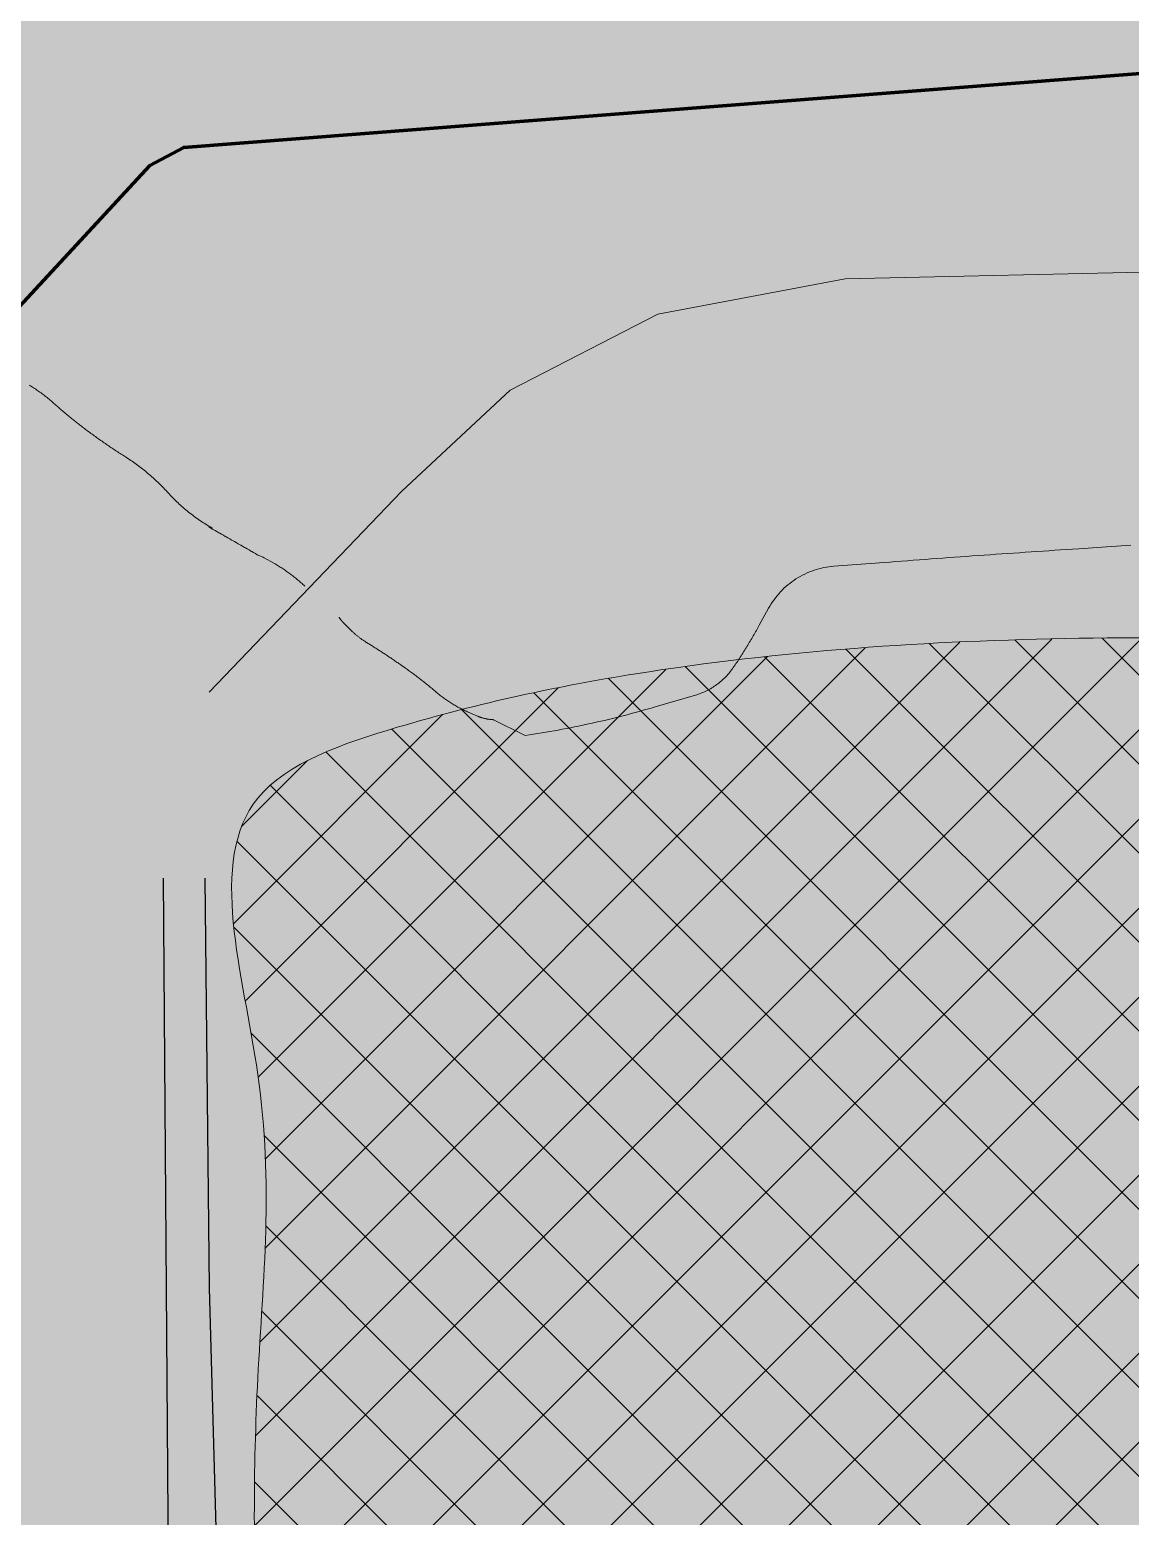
# Model space of a CAD drawing. Header units: metres. Extents: x 68582 to 69192, y 19191 to 19633.
# Drawn here: x 68777.5 to 68830.8, y 19502.4 to 19574.3 of the extents above; entities that cross this region are included whole.
import ezdxf

# ---------------------------------------------------------------- set-up
doc = ezdxf.new("R2010")
doc.units = ezdxf.units.M
doc.layers.get('0').update_dxf_attribs({"lineweight": 15})
doc.layers.add('None', color=7, linetype='Continuous', lineweight=5)

msp = doc.modelspace()

# ---------------------------------------------------------------- hatches: boundary and pattern name
at = {"true_color": 0xd1f0d1, "transparency": 33554687}
msp.add_hatch(color=254, dxfattribs=at).paths.add_polyline_path([(68588.122, 19191.443), (69192.296, 19191.443), (69192.296, 19628.232), (68588.122, 19628.232)], flags=0)
at = {"lineweight": 35, "true_color": 0x0988ff, "transparency": 33554687}
h = msp.add_hatch(dxfattribs=at)
h.set_pattern_fill('CMU HF', color=150, scale=50, style=0, pattern_type=2)
h.set_pattern_definition([(45, (0, 0), (-2.15526147, 2.15526147), []), (135, (0, 0), (2.15526147, 2.15526147), [])])
h.paths.add_polyline_path([(68897.132, 19504.223), (68897.025, 19504.129), (68896.917, 19504.038), (68896.807, 19503.948), (68896.696, 19503.861), (68896.584, 19503.777), (68896.47, 19503.694), (68896.354, 19503.614), (68896.237, 19503.537), (68896.119, 19503.461), (68895.999, 19503.388), (68895.878, 19503.317), (68895.756, 19503.248), (68895.632, 19503.182), (68895.507, 19503.117), (68895.254, 19502.994), (68894.995, 19502.879), (68894.731, 19502.773), (68894.462, 19502.674), (68894.189, 19502.582), (68893.911, 19502.498), (68893.628, 19502.42), (68893.342, 19502.35), (68893.051, 19502.286), (68892.756, 19502.229), (68892.457, 19502.177), (68892.154, 19502.132), (68891.848, 19502.093), (68891.538, 19502.059), (68891.224, 19502.03), (68890.588, 19501.988), (68889.939, 19501.964), (68889.278, 19501.958), (68888.608, 19501.966), (68887.928, 19501.989), (68886.545, 19502.066), (68879.418, 19502.67), (68878.006, 19502.737), (68877.308, 19502.752), (68876.617, 19502.753), (68875.951, 19502.739), (68875.292, 19502.712), (68873.993, 19502.628), (68870.23, 19502.289), (68869.01, 19502.207), (68868.405, 19502.181), (68867.803, 19502.169), (68867.203, 19502.172), (68866.605, 19502.193), (68866.178, 19502.22), (68865.752, 19502.257), (68865.326, 19502.302), (68864.901, 19502.356), (68864.051, 19502.486), (68863.2, 19502.642), (68861.491, 19503.009), (68857.116, 19504.018), (68856.213, 19504.194), (68855.297, 19504.35), (68854.368, 19504.48), (68853.898, 19504.534), (68853.423, 19504.58), (68852.945, 19504.616), (68852.462, 19504.644), (68851.814, 19504.664), (68851.161, 19504.666), (68850.502, 19504.65), (68849.839, 19504.615), (68849.175, 19504.562), (68848.51, 19504.489), (68847.846, 19504.398), (68847.185, 19504.287), (68846.527, 19504.157), (68845.874, 19504.007), (68845.228, 19503.838), (68844.591, 19503.649), (68843.963, 19503.439), (68843.653, 19503.327), (68843.346, 19503.209), (68843.042, 19503.087), (68842.741, 19502.959), (68842.444, 19502.826), (68842.151, 19502.688), (68841.861, 19502.545), (68841.576, 19502.396), (68841.295, 19502.243), (68841.018, 19502.084), (68840.746, 19501.919), (68840.478, 19501.75), (68840.216, 19501.575), (68839.958, 19501.394), (68839.706, 19501.209), (68839.46, 19501.018), (68839.219, 19500.821), (68838.984, 19500.619), (68838.755, 19500.412), (68838.533, 19500.199), (68838.316, 19499.98), (68838.107, 19499.756), (68837.904, 19499.527), (68837.708, 19499.292), (68837.519, 19499.051), (68837.338, 19498.804), (68837.164, 19498.552), (68836.998, 19498.295), (68836.839, 19498.031), (68836.689, 19497.762), (68836.547, 19497.488), (68836.413, 19497.207), (68836.288, 19496.921), (68836.172, 19496.629), (68836.065, 19496.331), (68835.966, 19496.027), (68835.878, 19495.717), (68835.798, 19495.402), (68835.738, 19495.127), (68835.685, 19494.848), (68835.638, 19494.565), (68835.597, 19494.278), (68835.563, 19493.989), (68835.534, 19493.695), (68835.51, 19493.399), (68835.492, 19493.101), (68835.47, 19492.496), (68835.466, 19491.883), (68835.476, 19491.264), (68835.5, 19490.641), (68835.578, 19489.388), (68835.895, 19485.716), (68835.97, 19484.571), (68835.992, 19484.021), (68836, 19483.488), (68835.993, 19482.976), (68835.983, 19482.727), (68835.968, 19482.484), (68835.948, 19482.247), (68835.923, 19482.016), (68835.893, 19481.792), (68835.856, 19481.574), (68835.814, 19481.362), (68835.79, 19481.259), (68835.765, 19481.158), (68835.738, 19481.058), (68835.709, 19480.961), (68835.679, 19480.865), (68835.647, 19480.771), (68835.613, 19480.679), (68835.577, 19480.589), (68835.54, 19480.501), (68835.5, 19480.415), (68835.459, 19480.331), (68835.415, 19480.249), (68835.37, 19480.169), (68835.323, 19480.091), (68835.273, 19480.015), (68835.221, 19479.942), (68835.168, 19479.87), (68835.14, 19479.836), (68835.112, 19479.801), (68835.083, 19479.768), (68835.053, 19479.735), (68835.024, 19479.702), (68834.993, 19479.67), (68834.962, 19479.639), (68834.93, 19479.608), (68834.898, 19479.578), (68834.865, 19479.548), (68834.832, 19479.519), (68834.798, 19479.491), (68834.763, 19479.463), (68834.728, 19479.436), (68834.693, 19479.409), (68834.656, 19479.383), (68834.619, 19479.358), (68834.582, 19479.333), (68834.543, 19479.309), (68834.504, 19479.286), (68834.465, 19479.263), (68834.425, 19479.24), (68834.384, 19479.219), (68834.343, 19479.198), (68834.301, 19479.178), (68834.258, 19479.158), (68834.186, 19479.127), (68834.113, 19479.098), (68834.037, 19479.07), (68833.96, 19479.044), (68833.882, 19479.02), (68833.802, 19478.998), (68833.72, 19478.976), (68833.637, 19478.957), (68833.552, 19478.939), (68833.465, 19478.922), (68833.378, 19478.907), (68833.289, 19478.893), (68833.106, 19478.87), (68832.918, 19478.851), (68832.726, 19478.838), (68832.528, 19478.829), (68832.327, 19478.824), (68832.121, 19478.824), (68831.697, 19478.833), (68831.26, 19478.856), (68830.354, 19478.93), (68827.536, 19479.228), (68826.642, 19479.295), (68825.767, 19479.335), (68824.911, 19479.351), (68824.07, 19479.343), (68823.244, 19479.314), (68822.43, 19479.264), (68821.626, 19479.195), (68820.83, 19479.109), (68820.04, 19479.007), (68819.254, 19478.891), (68817.686, 19478.62), (68811.518, 19477.333), (68809.999, 19477.06), (68809.238, 19476.946), (68808.479, 19476.852), (68807.722, 19476.781), (68807.345, 19476.754), (68806.969, 19476.735), (68806.595, 19476.723), (68806.222, 19476.719), (68805.85, 19476.723), (68805.481, 19476.736), (68805.113, 19476.758), (68804.748, 19476.789), (68804.385, 19476.83), (68804.025, 19476.882), (68803.667, 19476.943), (68803.312, 19477.017), (68802.96, 19477.101), (68802.611, 19477.198), (68802.418, 19477.257), (68802.226, 19477.319), (68802.035, 19477.386), (68801.846, 19477.456), (68801.468, 19477.605), (68801.095, 19477.768), (68800.725, 19477.943), (68800.357, 19478.129), (68799.993, 19478.325), (68799.631, 19478.53), (68799.271, 19478.745), (68798.913, 19478.967), (68798.204, 19479.432), (68796.8, 19480.418), (68795.804, 19481.151), (68794.828, 19481.907), (68794.351, 19482.294), (68793.883, 19482.69), (68793.428, 19483.093), (68792.986, 19483.506), (68792.559, 19483.928), (68792.15, 19484.36), (68791.952, 19484.581), (68791.759, 19484.804), (68791.571, 19485.03), (68791.388, 19485.259), (68791.211, 19485.491), (68791.04, 19485.726), (68790.875, 19485.965), (68790.717, 19486.207), (68790.564, 19486.452), (68790.419, 19486.701), (68790.28, 19486.954), (68790.148, 19487.21), (68790.038, 19487.44), (68789.933, 19487.673), (68789.834, 19487.908), (68789.739, 19488.147), (68789.65, 19488.388), (68789.566, 19488.631), (68789.487, 19488.877), (68789.412, 19489.125), (68789.342, 19489.375), (68789.276, 19489.627), (68789.157, 19490.137), (68789.052, 19490.654), (68788.962, 19491.177), (68788.884, 19491.705), (68788.817, 19492.238), (68788.712, 19493.314), (68788.578, 19495.483), (68788.451, 19498.952), (68788.408, 19502.369), (68788.45, 19505.737), (68788.959, 19516.186), (68788.981, 19518.011), (68788.968, 19518.938), (68788.937, 19519.875), (68788.884, 19520.824), (68788.808, 19521.787), (68788.707, 19522.764), (68788.578, 19523.758), (68788.276, 19525.603), (68787.621, 19529.324), (68787.491, 19530.234), (68787.391, 19531.127), (68787.355, 19531.566), (68787.329, 19531.999), (68787.313, 19532.426), (68787.31, 19532.845), (68787.321, 19533.257), (68787.331, 19533.46), (68787.345, 19533.661), (68787.363, 19533.86), (68787.384, 19534.057), (68787.41, 19534.251), (68787.44, 19534.443), (68787.474, 19534.632), (68787.512, 19534.819), (68787.555, 19535.003), (68787.603, 19535.185), (68787.655, 19535.363), (68787.712, 19535.539), (68787.774, 19535.713), (68787.841, 19535.883), (68787.914, 19536.05), (68787.992, 19536.214), (68788.033, 19536.295), (68788.075, 19536.375), (68788.119, 19536.455), (68788.164, 19536.533), (68788.21, 19536.611), (68788.258, 19536.688), (68788.308, 19536.764), (68788.359, 19536.839), (68788.411, 19536.913), (68788.465, 19536.986), (68788.521, 19537.059), (68788.578, 19537.131), (68788.644, 19537.211), (68788.712, 19537.29), (68788.783, 19537.368), (68788.855, 19537.444), (68788.929, 19537.52), (68789.005, 19537.595), (68789.082, 19537.668), (68789.162, 19537.741), (68789.325, 19537.883), (68789.496, 19538.02), (68789.673, 19538.154), (68789.855, 19538.285), (68790.044, 19538.411), (68790.238, 19538.534), (68790.437, 19538.654), (68790.641, 19538.77), (68790.849, 19538.883), (68791.062, 19538.992), (68791.28, 19539.099), (68791.5, 19539.203), (68791.953, 19539.402), (68792.417, 19539.592), (68792.891, 19539.771), (68793.372, 19539.943), (68794.349, 19540.264), (68796.84, 19540.993), (68798.321, 19541.389), (68801.217, 19542.082), (68804.057, 19542.662), (68806.882, 19543.152), (68809.504, 19543.54), (68812.147, 19543.873), (68814.808, 19544.154), (68817.487, 19544.385), (68822.892, 19544.71), (68828.353, 19544.871), (68833.861, 19544.891), (68839.406, 19544.794), (68850.572, 19544.342), (68857.576, 19543.906), (68861.049, 19543.59), (68864.486, 19543.173), (68866.187, 19542.917), (68867.873, 19542.626), (68869.543, 19542.295), (68871.196, 19541.922), (68872.83, 19541.502), (68874.442, 19541.033), (68875.24, 19540.778), (68876.032, 19540.51), (68876.818, 19540.228), (68877.597, 19539.931), (68878.487, 19539.571), (68879.369, 19539.192), (68880.244, 19538.794), (68881.113, 19538.379), (68882.837, 19537.499), (68884.547, 19536.557), (68886.25, 19535.56), (68887.954, 19534.514), (68891.39, 19532.3), (68892.853, 19531.326), (68894.3, 19530.32), (68895.008, 19529.802), (68895.7, 19529.272), (68896.373, 19528.729), (68897.022, 19528.173), (68897.337, 19527.888), (68897.644, 19527.6), (68897.944, 19527.308), (68898.235, 19527.011), (68898.518, 19526.71), (68898.791, 19526.405), (68899.055, 19526.094), (68899.309, 19525.779), (68899.552, 19525.458), (68899.783, 19525.132), (68900.004, 19524.801), (68900.212, 19524.464), (68900.311, 19524.293), (68900.407, 19524.121), (68900.5, 19523.948), (68900.589, 19523.773), (68900.675, 19523.596), (68900.758, 19523.418), (68900.837, 19523.239), (68900.913, 19523.058), (68901.015, 19522.795), (68901.11, 19522.529), (68901.197, 19522.259), (68901.278, 19521.987), (68901.351, 19521.712), (68901.418, 19521.434), (68901.478, 19521.154), (68901.532, 19520.871), (68901.58, 19520.585), (68901.621, 19520.297), (68901.656, 19520.006), (68901.686, 19519.714), (68901.709, 19519.419), (68901.727, 19519.122), (68901.74, 19518.823), (68901.747, 19518.522), (68901.746, 19517.916), (68901.726, 19517.303), (68901.688, 19516.684), (68901.632, 19516.061), (68901.561, 19515.434), (68901.475, 19514.803), (68901.375, 19514.17), (68901.263, 19513.536), (68901.13, 19512.856), (68900.984, 19512.178), (68900.823, 19511.504), (68900.648, 19510.836), (68900.457, 19510.177), (68900.25, 19509.529), (68900.026, 19508.895), (68899.907, 19508.584), (68899.784, 19508.277), (68899.656, 19507.975), (68899.524, 19507.678), (68899.387, 19507.387), (68899.245, 19507.101), (68899.098, 19506.821), (68898.946, 19506.547), (68898.789, 19506.28), (68898.627, 19506.02), (68898.459, 19505.767), (68898.286, 19505.521), (68898.108, 19505.284), (68897.924, 19505.054), (68897.735, 19504.833), (68897.638, 19504.726), (68897.54, 19504.621), (68897.44, 19504.518), (68897.339, 19504.417), (68897.236, 19504.319)], flags=0)
at = {"layer": 'None', "linetype": 'Continuous', "lineweight": 0, "true_color": 0xffffff, "transparency": 33554687}
for points in [[(68781.585, 19538.711), (68776.379, 19540.609), (68768.63, 19545.33), (68766.57, 19546.57), (68761.47, 19549.514), (68762.8, 19551.694), (68768.162, 19559.916), (68775.628, 19569.201), (68784.47, 19575.63), (68789.671, 19581.908), (68793.564, 19591.148), (68800.806, 19599.35), (68806.039, 19602.185), (68820.096, 19605.22), (68827.301, 19606.595), (68835.869, 19610.175), (68837.48, 19611.8), (68839.454, 19609.094), (68836.64, 19608.33), (68827.88, 19604.67), (68820.495, 19603.26), (68806.74, 19600.29), (68802.07, 19597.76), (68795.28, 19590.07), (68791.4, 19580.86), (68785.85, 19574.16), (68777.02, 19567.74), (68770.08, 19559.11), (68764.8, 19550.294), (68777.25, 19542.42), (68782.27, 19540.59)], [(68903.935, 19522.747), (68891.169, 19535.005), (68883.839, 19541.051), (68876.68, 19545.648), (68866.671, 19551.108), (68858.366, 19555.058), (68849.955, 19558.237), (68843.031, 19559.946), (68832.826, 19560.628), (68817.238, 19560.274), (68808.606, 19558.658), (68801.961, 19555.228), (68796.954, 19550.575), (68787.664, 19540.876), (68786.22, 19542.26), (68795.55, 19552), (68800.8, 19556.88), (68807.95, 19560.57), (68817.03, 19562.27), (68832.87, 19562.63), (68843.34, 19561.93), (68850.55, 19560.15), (68859.15, 19556.9), (68867.58, 19552.89), (68877.7, 19547.37), (68885.02, 19542.67), (68892.5, 19536.5), (68905.32, 19524.19)], [(68812.989, 19460.265), (68813.299, 19459.225), (68812.729, 19458.895), (68810.479, 19458.895), (68799.339, 19458.355), (68788.279, 19454.615), (68787.552, 19454.195), (68794.84, 19454.195), (68799.809, 19455.875), (68810.539, 19456.395), (68821.739, 19456.395), (68863.139, 19457.315), (68877.559, 19457.315), (68879.359, 19456.885), (68880.829, 19454.195), (68883.821, 19454.195), (68884.139, 19455.235), (68885.499, 19456.595), (68887.959, 19457.015), (68890.489, 19456.235), (68892.239, 19455.275), (68893.714, 19454.195), (68897.942, 19454.195), (68890.219, 19459.855), (68888.939, 19461.125), (68888.019, 19464.345), (68907.479, 19515.375), (68908.919, 19517.045), (68911.219, 19517.715), (68917.199, 19515.444), (68917.199, 19518.124), (68911.329, 19520.355), (68909.929, 19521.915), (68910.509, 19524.525), (68912.022, 19527.746), (68909.809, 19527.746), (68908.129, 19524.155), (68906.969, 19523.625), (68906.059, 19523.675), (68905.259, 19524.115), (68892.439, 19536.425), (68884.959, 19542.595), (68882.939, 19543.875), (68877.639, 19547.295), (68869.573, 19551.695), (68865.214, 19551.695), (68866.599, 19551.035), (68876.639, 19545.555), (68881.889, 19542.175), (68883.789, 19540.975), (68891.069, 19534.965), (68904.049, 19522.495), (68905.509, 19519.995), (68905.649, 19519.025), (68905.299, 19516.665), (68885.389, 19464.455), (68885.429, 19464.295), (68884.669, 19462.755), (68882.929, 19460.815), (68881.459, 19459.965), (68877.849, 19459.815), (68863.129, 19459.815), (68822.489, 19458.915), (68820.849, 19459.065), (68816.389, 19460.705), (68809.119, 19466.215), (68799.949, 19474.475), (68789.559, 19482.325), (68787.409, 19486.045), (68786.759, 19494.825), (68786.239, 19513.405), (68786.022, 19533.265), (68783.992, 19533.265), (68784.139, 19513.385), (68784.279, 19493.515), (68785.229, 19484.855), (68784.129, 19483.005), (68779.199, 19483.365), (68779.199, 19481.358), (68788.269, 19480.695), (68788.889, 19480.325), (68798.669, 19472.935), (68807.779, 19464.725), (68812.339, 19461.255)], [(68781.59, 19538.71), (68782.275, 19540.588), (68786.22, 19542.26), (68787.664, 19540.876), (68786.02, 19539.07), (68786.02, 19537.734), (68784.02, 19537.72)], [(68786.02, 19537.734), (68786.339, 19493.706), (68787.278, 19485.148), (68785.29, 19484.93), (68784.34, 19493.59), (68784.02, 19537.72)]]:
    msp.add_hatch(color=7, dxfattribs=at).paths.add_polyline_path(points, flags=0)

# ---------------------------------------------------------------- linework, layer by layer
msp.add_open_spline([(68897.132, 19504.223), (68892.613, 19500.152), (68879.72, 19504.13), (68865.13, 19501.044), (68851.777, 19507.036), (68830.359, 19499.832), (68839.368, 19477.192), (68824.706, 19480.04), (68815.276, 19478.221), (68803.933, 19475.541), (68795.966, 19480.875), (68789.191, 19486.325), (68788.357, 19497.336), (68788.344, 19509.563), (68789.82, 19522.6), (68785.113, 19537.191), (68797.028, 19541.262), (68816.796, 19545.448), (68844.935, 19544.948), (68874.722, 19542.784), (68890.468, 19533.058), (68902.251, 19524.931), (68901.731, 19513.347), (68899.37, 19506.24), (68897.132, 19504.223)], degree=3, knots=[0, 0, 0, 0, 20.567122, 30.594973, 44.948804, 64.003788, 80.32022, 87.042059, 100.125754, 112.053255, 118.69734, 128.203455, 136.624401, 150.196008, 164.899233, 178.272165, 185.845534, 197.684963, 241.390754, 268.774278, 284.537843, 297.807553, 307.336074, 317.523248, 317.523248, 317.523248, 317.523248])
at = {"layer": 'None', "color": 7, "linetype": 'Continuous', "lineweight": 70, "transparency": 33554687}
msp.add_lwpolyline([(68766.14, 19549.17), (68783.35, 19567.77), (68784.99, 19568.64), (68842.39, 19573.08), (68844.18, 19572.9), (68866.83, 19561.37), (68881.26, 19553.97), (68912.32, 19533.13)], dxfattribs=at)
at = {"layer": 'None', "color": 7, "linetype": 'Continuous', "lineweight": 5, "true_color": 0xffffff, "transparency": 33554687}
msp.add_lwpolyline([(68786.22, 19542.26), (68795.55, 19552), (68800.8, 19556.88), (68807.95, 19560.57), (68817.03, 19562.27), (68832.87, 19562.63), (68843.34, 19561.93), (68850.55, 19560.15), (68859.15, 19556.9), (68867.58, 19552.89), (68877.7, 19547.37), (68885.02, 19542.67), (68892.5, 19536.5), (68905.32, 19524.19)], dxfattribs=at)
at = {"layer": 'None', "color": 7, "linetype": 'Continuous', "lineweight": 5, "transparency": 33554687}
for points in [[(68790.85, 19547.4), (68790.808, 19547.439), (68790.765, 19547.478), (68790.722, 19547.517), (68790.679, 19547.556), (68790.636, 19547.595), (68790.592, 19547.633), (68790.547, 19547.67), (68790.503, 19547.708), (68790.458, 19547.745), (68790.413, 19547.782), (68790.368, 19547.818), (68790.323, 19547.854), (68790.277, 19547.89), (68790.231, 19547.925), (68790.184, 19547.96), (68790.138, 19547.995), (68790.091, 19548.029), (68790.044, 19548.063), (68789.996, 19548.097), (68789.949, 19548.13), (68789.901, 19548.163), (68789.853, 19548.196), (68789.805, 19548.228), (68789.756, 19548.26), (68789.707, 19548.292), (68789.658, 19548.323), (68789.609, 19548.354), (68789.559, 19548.384), (68789.51, 19548.414), (68789.46, 19548.444), (68789.41, 19548.473), (68789.359, 19548.503), (68788.89, 19548.77), (68788.836, 19548.801), (68788.551, 19548.92), (68788.462, 19548.971), (68788.373, 19549.022), (68788.284, 19549.073), (68788.24, 19549.098), (68788.151, 19549.149), (68788.062, 19549.199), (68787.973, 19549.25), (68787.929, 19549.275), (68787.84, 19549.326), (68787.751, 19549.377), (68787.662, 19549.428), (68787.618, 19549.453), (68787.529, 19549.504), (68787.44, 19549.554), (68787.352, 19549.605), (68787.307, 19549.63), (68787.218, 19549.681), (68787.129, 19549.732), (68787.041, 19549.783), (68786.996, 19549.808), (68786.907, 19549.859), (68786.818, 19549.909), (68786.73, 19549.96), (68786.685, 19549.986), (68786.596, 19550.036), (68786.508, 19550.087), (68786.419, 19550.138), (68786.374, 19550.163), (68786.286, 19550.214), (68786.197, 19550.265), (68786.385, 19550.2), (68786.349, 19550.22), (68786.275, 19550.263), (68786.202, 19550.306), (68786.129, 19550.35), (68786.057, 19550.395), (68785.985, 19550.44), (68785.914, 19550.486), (68785.843, 19550.533), (68785.772, 19550.58), (68785.702, 19550.628), (68785.633, 19550.677), (68785.564, 19550.727), (68785.495, 19550.777), (68785.427, 19550.827), (68785.359, 19550.879), (68785.292, 19550.931), (68785.226, 19550.984), (68785.16, 19551.037), (68785.094, 19551.091), (68785.029, 19551.145), (68784.965, 19551.201), (68784.901, 19551.257), (68784.837, 19551.313), (68784.774, 19551.37), (68784.712, 19551.428), (68784.65, 19551.486), (68784.589, 19551.545), (68784.528, 19551.605), (68784.468, 19551.665), (68784.409, 19551.725), (68784.35, 19551.787), (68784.292, 19551.848), (68784.235, 19551.91), (68784.185, 19551.965), (68784.131, 19552.023), (68784.076, 19552.082), (68784.021, 19552.14), (68783.965, 19552.198), (68783.908, 19552.255), (68783.851, 19552.312), (68783.794, 19552.369), (68783.736, 19552.424), (68783.677, 19552.48), (68783.619, 19552.535), (68783.559, 19552.59), (68783.5, 19552.644), (68783.44, 19552.697), (68783.379, 19552.75), (68783.318, 19552.803), (68783.257, 19552.855), (68783.195, 19552.907), (68783.133, 19552.958), (68783.07, 19553.009), (68783.007, 19553.059), (68782.944, 19553.108), (68782.88, 19553.157), (68782.816, 19553.206), (68782.751, 19553.254), (68782.686, 19553.302), (68782.621, 19553.349), (68782.555, 19553.395), (68782.489, 19553.441), (68782.422, 19553.487), (68782.356, 19553.531), (68782.288, 19553.576), (68782.22, 19553.62), (68782.017, 19553.75), (68781.959, 19553.787), (68781.904, 19553.823), (68781.849, 19553.859), (68781.793, 19553.895), (68781.738, 19553.931), (68781.683, 19553.967), (68781.628, 19554.004), (68781.573, 19554.04), (68781.519, 19554.077), (68781.464, 19554.113), (68781.41, 19554.15), (68781.355, 19554.187), (68781.301, 19554.224), (68781.246, 19554.262), (68781.192, 19554.299), (68781.138, 19554.336), (68781.084, 19554.374), (68781.03, 19554.412), (68780.976, 19554.449), (68780.922, 19554.487), (68780.868, 19554.525), (68780.814, 19554.564), (68780.761, 19554.602), (68780.708, 19554.64), (68780.654, 19554.679), (68780.601, 19554.717), (68780.548, 19554.756), (68780.494, 19554.795), (68780.441, 19554.834), (68780.388, 19554.873), (68780.335, 19554.912), (68780.285, 19554.95), (68780.238, 19554.985), (68780.186, 19555.024), (68780.136, 19555.061), (68780.087, 19555.099), (68780.037, 19555.136), (68779.988, 19555.174), (68779.939, 19555.212), (68779.89, 19555.25), (68779.841, 19555.288), (68779.792, 19555.326), (68779.743, 19555.365), (68779.694, 19555.404), (68779.646, 19555.442), (68779.597, 19555.481), (68779.549, 19555.52), (68779.501, 19555.56), (68779.452, 19555.599), (68779.405, 19555.638), (68779.357, 19555.678), (68779.309, 19555.718), (68779.261, 19555.758), (68779.214, 19555.797), (68779.166, 19555.838), (68779.119, 19555.878), (68779.072, 19555.918), (68779.025, 19555.959), (68778.978, 19555.999), (68778.931, 19556.04), (68778.884, 19556.081), (68778.837, 19556.122), (68778.791, 19556.164), (68778.744, 19556.205), (68778.7, 19556.245), (68778.654, 19556.286), (68778.608, 19556.326), (68778.561, 19556.367), (68778.514, 19556.407), (68778.467, 19556.447), (68778.419, 19556.486), (68778.371, 19556.525), (68778.322, 19556.563), (68778.274, 19556.601), (68778.225, 19556.639), (68778.175, 19556.677), (68778.126, 19556.714), (68778.076, 19556.75), (68778.026, 19556.786), (68777.975, 19556.822), (68777.924, 19556.857), (68777.873, 19556.892), (68777.822, 19556.927), (68777.771, 19556.961), (68777.719, 19556.995), (68777.667, 19557.028), (68777.614, 19557.061), (68777.562, 19557.094), (68777.509, 19557.126)], [(68830.871, 19549.379), (68830.634, 19549.362), (68830.401, 19549.346), (68830.164, 19549.33), (68829.932, 19549.314), (68829.695, 19549.298), (68829.458, 19549.283), (68828.35, 19549.21), (68828.048, 19549.19), (68827.751, 19549.171), (68827.467, 19549.152), (68827.183, 19549.133), (68826.899, 19549.114), (68826.615, 19549.095), (68826.317, 19549.075), (68826.033, 19549.056), (68825.749, 19549.037), (68825.465, 19549.017), (68825.181, 19548.998), (68824.897, 19548.978), (68824.613, 19548.958), (68824.33, 19548.939), (68824.046, 19548.919), (68823.762, 19548.899), (68823.464, 19548.878), (68823.18, 19548.858), (68822.896, 19548.838), (68822.612, 19548.817), (68822.328, 19548.797), (68822.044, 19548.777), (68821.76, 19548.756), (68821.476, 19548.735), (68821.193, 19548.715), (68820.909, 19548.694), (68820.625, 19548.673), (68820.327, 19548.651), (68820.043, 19548.63), (68819.759, 19548.609), (68819.475, 19548.588), (68819.192, 19548.566), (68818.915, 19548.545), (68816.483, 19548.361), (68816.361, 19548.35), (68816.24, 19548.335), (68816.118, 19548.316), (68815.998, 19548.294), (68815.878, 19548.268), (68815.759, 19548.238), (68815.641, 19548.204), (68815.525, 19548.167), (68815.409, 19548.126), (68815.295, 19548.082), (68815.182, 19548.034), (68815.071, 19547.983), (68814.961, 19547.928), (68814.853, 19547.87), (68814.747, 19547.809), (68814.643, 19547.744), (68814.541, 19547.676), (68814.441, 19547.605), (68814.344, 19547.531), (68814.249, 19547.454), (68814.156, 19547.373), (68814.065, 19547.291), (68813.978, 19547.205), (68813.893, 19547.117), (68813.811, 19547.026), (68813.731, 19546.932), (68813.655, 19546.836), (68813.582, 19546.738), (68813.511, 19546.638), (68813.444, 19546.535), (68813.38, 19546.431), (68813.32, 19546.325), (68812.87, 19545.506), (68812.836, 19545.444), (68812.8, 19545.378), (68812.763, 19545.312), (68812.726, 19545.247), (68812.689, 19545.181), (68812.651, 19545.116), (68812.614, 19545.05), (68812.576, 19544.985), (68812.538, 19544.92), (68812.5, 19544.855), (68812.462, 19544.791), (68812.423, 19544.726), (68812.385, 19544.661), (68812.346, 19544.597), (68812.307, 19544.533), (68812.267, 19544.469), (68812.228, 19544.404), (68812.188, 19544.34), (68812.148, 19544.277), (68812.108, 19544.213), (68812.068, 19544.149), (68812.027, 19544.086), (68811.987, 19544.022), (68811.946, 19543.959), (68811.905, 19543.896), (68811.864, 19543.833), (68811.822, 19543.77), (68811.781, 19543.707), (68811.739, 19543.645), (68811.697, 19543.582), (68811.655, 19543.52), (68811.61, 19543.455), (68811.569, 19543.396), (68811.526, 19543.338), (68811.482, 19543.28), (68811.437, 19543.224), (68811.391, 19543.168), (68811.343, 19543.114), (68811.294, 19543.06), (68811.245, 19543.008), (68811.194, 19542.956), (68811.141, 19542.906), (68811.088, 19542.857), (68811.034, 19542.809), (68810.979, 19542.762), (68810.923, 19542.716), (68810.866, 19542.672), (68810.808, 19542.629), (68810.749, 19542.587), (68810.689, 19542.546), (68810.628, 19542.507), (68810.567, 19542.469), (68810.504, 19542.432), (68810.441, 19542.397), (68810.377, 19542.363), (68810.313, 19542.33), (68810.247, 19542.299), (68810.181, 19542.269), (68810.115, 19542.241), (68810.048, 19542.214), (68809.98, 19542.188), (68809.912, 19542.164), (68809.843, 19542.142), (68809.774, 19542.12), (68807.83, 19541.55), (68807.638, 19541.494), (68807.444, 19541.438), (68807.25, 19541.384), (68807.056, 19541.33), (68806.861, 19541.277), (68806.666, 19541.224), (68806.472, 19541.173), (68806.277, 19541.123), (68806.081, 19541.073), (68805.885, 19541.024), (68805.69, 19540.976), (68805.494, 19540.929), (68805.297, 19540.883), (68805.101, 19540.837), (68804.904, 19540.793), (68804.707, 19540.749), (68804.51, 19540.706), (68804.313, 19540.664), (68804.116, 19540.623), (68803.918, 19540.583), (68803.72, 19540.543), (68803.523, 19540.505), (68803.325, 19540.467), (68803.126, 19540.43), (68802.928, 19540.394), (68802.729, 19540.359), (68802.531, 19540.325), (68802.332, 19540.291), (68802.133, 19540.259), (68801.934, 19540.227), (68801.735, 19540.196), (68801.534, 19540.166), (68799.957, 19540.932)], [(68800.01, 19540.93), (68799.983, 19540.931), (68799.957, 19540.932), (68799.93, 19540.933), (68799.904, 19540.935), (68799.878, 19540.937), (68799.851, 19540.94), (68799.825, 19540.942), (68799.798, 19540.945), (68799.772, 19540.949), (68799.746, 19540.952), (68799.72, 19540.956), (68799.693, 19540.961), (68799.667, 19540.965), (68799.641, 19540.97), (68799.615, 19540.976), (68799.589, 19540.981), (68799.563, 19540.987), (68799.538, 19540.994), (68799.512, 19541), (68799.486, 19541.007), (68799.461, 19541.014), (68799.435, 19541.022), (68799.41, 19541.03), (68799.385, 19541.038), (68799.36, 19541.046), (68799.335, 19541.055), (68799.31, 19541.064), (68799.285, 19541.074), (68799.26, 19541.083), (68799.236, 19541.094), (68799.211, 19541.104), (68799.187, 19541.114), (68798.735, 19541.315), (68798.733, 19541.316), (68798.68, 19541.34), (68798.628, 19541.363), (68798.576, 19541.388), (68798.525, 19541.413), (68798.474, 19541.438), (68798.422, 19541.464), (68798.372, 19541.49), (68798.321, 19541.517), (68798.271, 19541.544), (68798.221, 19541.572), (68798.171, 19541.6), (68798.121, 19541.628), (68798.072, 19541.657), (68798.023, 19541.687), (68797.974, 19541.717), (68797.925, 19541.747), (68797.877, 19541.778), (68797.829, 19541.809), (68797.782, 19541.841), (68797.734, 19541.873), (68797.687, 19541.905), (68797.64, 19541.938), (68797.594, 19541.971), (68797.548, 19542.005), (68797.502, 19542.039), (68797.456, 19542.074), (68797.411, 19542.109), (68797.366, 19542.145), (68797.321, 19542.18), (68797.277, 19542.217), (68797.233, 19542.253), (68797.19, 19542.29), (68797.148, 19542.326), (68797.104, 19542.364), (68797.06, 19542.401), (68797.016, 19542.438), (68796.971, 19542.475), (68796.927, 19542.511), (68796.883, 19542.548), (68796.838, 19542.585), (68796.794, 19542.621), (68796.749, 19542.657), (68796.704, 19542.693), (68796.659, 19542.729), (68796.614, 19542.765), (68796.569, 19542.801), (68796.523, 19542.836), (68796.478, 19542.871), (68796.432, 19542.907), (68796.387, 19542.942), (68796.341, 19542.977), (68796.295, 19543.012), (68796.249, 19543.047), (68796.203, 19543.081), (68796.157, 19543.116), (68796.111, 19543.15), (68796.064, 19543.184), (68796.018, 19543.218), (68795.972, 19543.252), (68795.925, 19543.286), (68795.878, 19543.319), (68795.831, 19543.353), (68795.784, 19543.386), (68795.736, 19543.42), (68795.665, 19543.47), (68795.544, 19543.555), (68795.502, 19543.585), (68795.458, 19543.616), (68795.414, 19543.646), (68795.37, 19543.677), (68795.326, 19543.707), (68795.281, 19543.738), (68795.237, 19543.768), (68795.193, 19543.799), (68795.148, 19543.829), (68795.104, 19543.859), (68795.059, 19543.889), (68795.015, 19543.919), (68794.97, 19543.949), (68794.926, 19543.979), (68794.881, 19544.009), (68794.836, 19544.039), (68794.791, 19544.069), (68794.746, 19544.098), (68794.701, 19544.128), (68794.656, 19544.157), (68794.611, 19544.186), (68794.566, 19544.216), (68794.521, 19544.245), (68794.476, 19544.274), (68794.431, 19544.303), (68794.385, 19544.332), (68794.34, 19544.361), (68794.294, 19544.39), (68794.249, 19544.418), (68794.203, 19544.447), (68794.158, 19544.475), (68794.11, 19544.505), (68793.845, 19544.67), (68793.816, 19544.688), (68793.787, 19544.707), (68793.758, 19544.725), (68793.73, 19544.744), (68793.702, 19544.763), (68793.674, 19544.782), (68793.645, 19544.802), (68793.618, 19544.821), (68793.59, 19544.841), (68793.562, 19544.861), (68793.535, 19544.881), (68793.507, 19544.902), (68793.48, 19544.922), (68793.453, 19544.943), (68793.426, 19544.964), (68793.4, 19544.985), (68793.373, 19545.007), (68793.347, 19545.028), (68793.32, 19545.05), (68793.294, 19545.072), (68793.269, 19545.094), (68793.243, 19545.117), (68793.217, 19545.139), (68793.192, 19545.162), (68793.167, 19545.185), (68793.141, 19545.208), (68793.117, 19545.231), (68793.092, 19545.255), (68793.067, 19545.278), (68793.043, 19545.302), (68793.019, 19545.326), (68792.995, 19545.35), (68792.737, 19545.612), (68792.729, 19545.62), (68792.721, 19545.628), (68792.713, 19545.636), (68792.705, 19545.644), (68792.698, 19545.652), (68792.69, 19545.661), (68792.682, 19545.669), (68792.675, 19545.677), (68792.667, 19545.686), (68792.66, 19545.694), (68792.653, 19545.703), (68792.645, 19545.711), (68792.638, 19545.72), (68792.631, 19545.728), (68792.624, 19545.737), (68792.617, 19545.746), (68792.609, 19545.754), (68792.602, 19545.763), (68792.595, 19545.772), (68792.589, 19545.781), (68792.582, 19545.79), (68792.575, 19545.799), (68792.568, 19545.808), (68792.561, 19545.817), (68792.555, 19545.826), (68792.548, 19545.835), (68792.542, 19545.844), (68792.535, 19545.853), (68792.529, 19545.862), (68792.522, 19545.872), (68792.516, 19545.881), (68792.51, 19545.89)]]:
    msp.add_lwpolyline(points, dxfattribs=at)
at = {"layer": 'None', "color": 7, "linetype": 'Continuous', "lineweight": 25, "true_color": 0xffffff, "transparency": 33554687}
for points in [[(68783.992, 19533.265), (68784.139, 19513.385), (68784.279, 19493.515), (68785.229, 19484.855), (68784.129, 19483.005), (68779.199, 19483.365)], [(68884.669, 19462.755), (68882.929, 19460.815), (68881.459, 19459.965), (68877.849, 19459.815), (68863.129, 19459.815), (68822.489, 19458.915), (68820.849, 19459.065), (68816.389, 19460.705), (68809.119, 19466.215), (68799.949, 19474.475), (68789.559, 19482.325), (68787.409, 19486.045), (68786.759, 19494.825), (68786.239, 19513.405), (68786.022, 19533.265)]]:
    msp.add_lwpolyline(points, dxfattribs=at)

doc.saveas('drawing.dxf')
